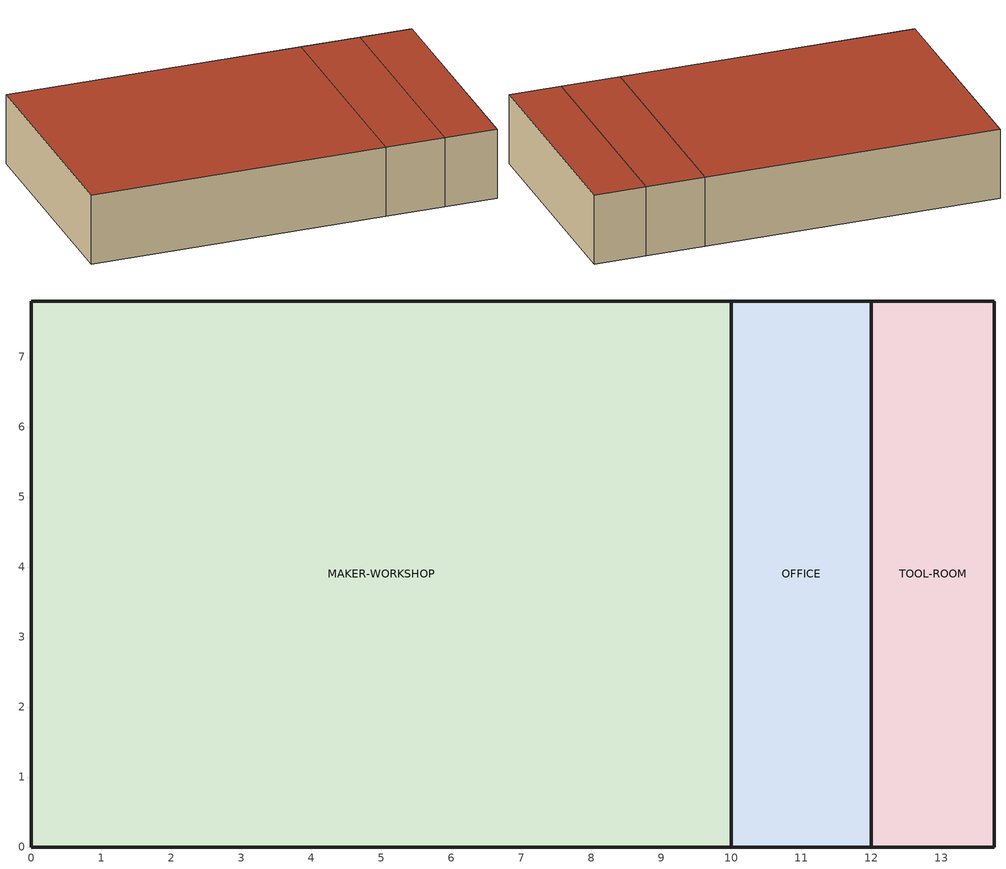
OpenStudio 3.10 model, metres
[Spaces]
MAKER-WORKSHOP
 floor ground (EW3B06-ConstructionSet Floor): 0,0 0,7.8 10,7.8 10,0 z0
 wall outside (EW3B06-ConstructionSet Wall): 0,7.8 0,0 10,0 10,7.8 0,7.8 z0:2.44
 roof outside (EW3B06-ConstructionSet Roof): 10,0 10,7.8 0,7.8 0,0 z2.44
OFFICE
 floor ground (EW3B06-ConstructionSet Floor): 10,0 10,7.8 12,7.8 12,0 z0
 wall outside (EW3B06-ConstructionSet Wall): 10,7.8 10,0 12,0 12,7.8 10,7.8 z0:2.44
 roof outside (EW3B06-ConstructionSet Roof): 12,0 12,7.8 10,7.8 10,0 z2.44
TOOL-ROOM
 floor ground (EW3B06-ConstructionSet Floor): 12,0 12,7.8 13.76,7.8 13.76,0 z0
 wall outside (EW3B06-ConstructionSet Wall): 12,7.8 12,0 13.76,0 13.76,7.8 12,7.8 z0:2.44
 roof outside (EW3B06-ConstructionSet Roof): 13.76,0 13.76,7.8 12,7.8 12,0 z2.44
[Building]
multi-cli-3-revit-archicad-openstudio-task-06-windows
[Material]
Name | Roughness | Thickness {m} | Conductivity {W/m-K} | Density {kg/m3} | Specific Heat {J/kg-K}
EW Wall Insulation | MediumSmooth | 0.2 | 0.08 | 160 | 900
EW Roof Insulation | MediumSmooth | 0.24 | 0.055 | 120 | 1000
EW Floor Slab | MediumRough | 0.18 | 1.4 | 2200 | 900
[Construction]
EW3B06-ConstructionSet Wall: EW Wall Insulation
EW3B06-ConstructionSet Roof: EW Roof Insulation
EW3B06-ConstructionSet Floor: EW Floor Slab
[BuildingStory]
Level 1: Nominal Z Coordinate {m}=0
[Space] Building Story=Level 1
Name | Thermal Zone | Design Specification Outdoor Air Object
MAKER-WORKSHOP | MAKER-WORKSHOP-ZN | MAKER-WORKSHOP Outdoor Air
OFFICE | OFFICE-ZN | OFFICE Outdoor Air
TOOL-ROOM | TOOL-ROOM-ZN | TOOL-ROOM Outdoor Air
[ThermalZone] Use Ideal Air Loads=Yes
Name | Thermostat
MAKER-WORKSHOP-ZN | MAKER-WORKSHOP Thermostat
OFFICE-ZN | OFFICE Thermostat
TOOL-ROOM-ZN | TOOL-ROOM Thermostat
[Sizing:Zone] Zone Cooling Design Supply Air Temperature Input Method=SupplyAirTemperature; Zone Cooling Design Supply Air Temperature {C}=14; Zone Cooling Design Supply Air Temperature Difference {deltaC}=11.11; Zone Heating Design Supply Air Temperature Input Method=SupplyAirTemperature; Zone Heating Design Supply Air Temperature {C}=40; Zone Heating Design Supply Air Temperature Difference {deltaC}=11.11; Zone Cooling Design Supply Air Humidity Ratio {kg-H2O/kg-air}=0.0085; Zone Heating Design Supply Air Humidity Ratio {kg-H2O/kg-air}=0.008; Cooling Design Air Flow Method=DesignDay; Heating Design Air Flow Method=DesignDay; Account for Dedicated Outdoor Air System=No; Dedicated Outdoor Air System Control Strategy=NeutralSupplyAir; Dedicated Outdoor Air Low Setpoint Temperature for Design {C}=autosize; Dedicated Outdoor Air High Setpoint Temperature for Design {C}=autosize; Zone Load Sizing Method=Sensible Load Only No Latent Load; Zone Latent Cooling Design Supply Air Humidity Ratio Input Method=HumidityRatioDifference; Zone Cooling Design Supply Air Humidity Ratio Difference {kgWater/kgDryAir}=0.005; Zone Latent Heating Design Supply Air Humidity Ratio Input Method=HumidityRatioDifference; Zone Humidification Design Supply Air Humidity Ratio Difference {kgWater/kgDryAir}=0.005; Sizing Option=Coincident
MAKER-WORKSHOP-ZN; OFFICE-ZN; TOOL-ROOM-ZN
[ThermostatSetpoint:DualSetpoint] Heating Setpoint Temperature Schedule=Heating Setpoint 20.0C; Cooling Setpoint Temperature Schedule=Cooling Setpoint 24.0C
MAKER-WORKSHOP Thermostat; OFFICE Thermostat; TOOL-ROOM Thermostat
[People:Definition] Number of People Calculation Method=People/Area; Fraction Radiant=0.3
Name | People per Space Floor Area {person/m2}
MAKER-WORKSHOP People Definition | 0.05
OFFICE People Definition | 0.12
TOOL-ROOM People Definition | 0.01
[People] Activity Level Schedule=Occupant Activity 120W; Multiplier=1
Name | People Definition | Space or SpaceType | Number of People Schedule
MAKER-WORKSHOP People | MAKER-WORKSHOP People Definition | MAKER-WORKSHOP | WorkshopHighEquipment
OFFICE People | OFFICE People Definition | OFFICE | OfficePeopleSchedule
TOOL-ROOM People | TOOL-ROOM People Definition | TOOL-ROOM | ToolRoomLowOccupancy
[Lights:Definition] Design Level Calculation Method=Watts/Area
Name | Watts per Space Floor Area {W/m2}
MAKER-WORKSHOP Lights Definition | 12
OFFICE Lights Definition | 8
TOOL-ROOM Lights Definition | 4
[Lights] Fraction Replaceable=1
Name | Lights Definition | Space or SpaceType | Schedule
MAKER-WORKSHOP Lights | MAKER-WORKSHOP Lights Definition | MAKER-WORKSHOP | WorkshopHighEquipment
OFFICE Lights | OFFICE Lights Definition | OFFICE | OfficePeopleSchedule
TOOL-ROOM Lights | TOOL-ROOM Lights Definition | TOOL-ROOM | ToolRoomLowOccupancy
[ElectricEquipment:Definition] Design Level Calculation Method=Watts/Area
Name | Watts per Space Floor Area {W/m2}
MAKER-WORKSHOP Equipment Definition | 50
OFFICE Equipment Definition | 8
TOOL-ROOM Equipment Definition | 3
[ElectricEquipment]
Name | Electric Equipment Definition | Space or SpaceType | Schedule
MAKER-WORKSHOP Equipment | MAKER-WORKSHOP Equipment Definition | MAKER-WORKSHOP | WorkshopHighEquipment
OFFICE Equipment | OFFICE Equipment Definition | OFFICE | OfficePeopleSchedule
TOOL-ROOM Equipment | TOOL-ROOM Equipment Definition | TOOL-ROOM | ToolRoomLowOccupancy
[DesignSpecification:OutdoorAir] Outdoor Air Method=Sum
Name | Outdoor Air Flow per Person {m3/s-person}
MAKER-WORKSHOP Outdoor Air | 0.012
OFFICE Outdoor Air | 0.008
TOOL-ROOM Outdoor Air | 0.005
[Schedule:Ruleset]
Name | Default Day Schedule
Heating Setpoint 20.0C | Schedule Day 1
Cooling Setpoint 24.0C | Schedule Day 2
Occupant Activity 120W | Schedule Day 3
WorkshopHighEquipment | Schedule Day 4
OfficePeopleSchedule | Schedule Day 5
ToolRoomLowOccupancy | Schedule Day 6
[Schedule:Day]
Schedule Day 1: 24, 0, 20
Schedule Day 2: 24, 0, 24
Schedule Day 3: 24, 0, 120
Schedule Day 4: 6, 0, 0.05, 8, 0, 0.5, 18, 0, 0.9, 22, 0, 0.2, 24, 0, 0.05
Schedule Day 5: 6, 0, 0.01, 8, 0, 0.25, 18, 0, 0.8, 22, 0, 0.05, 24, 0, 0.01
Schedule Day 6: 6, 0, 0.01, 8, 0, 0.05, 18, 0, 0.2, 22, 0, 0.03, 24, 0, 0.01
